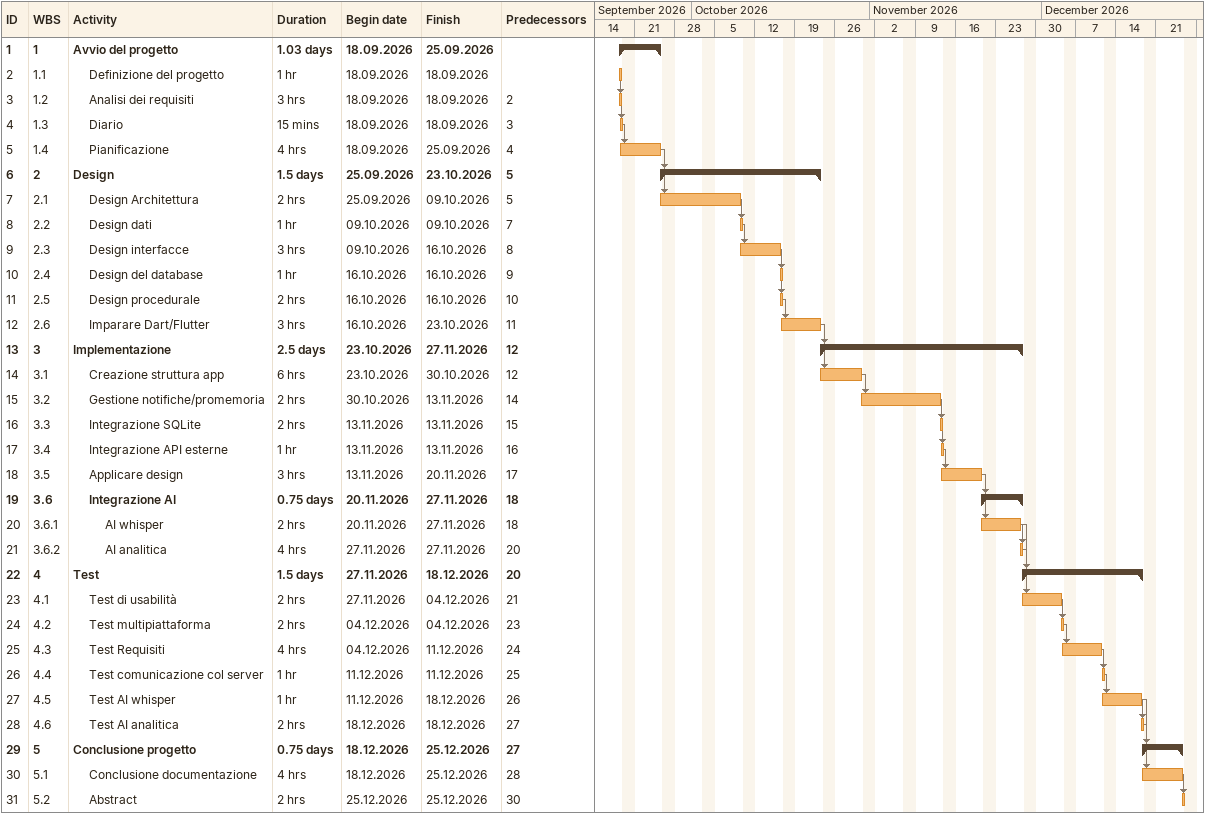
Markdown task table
| ID | WBS | Task | Duration | Start | Finish | Predecessors |
|---|---|---|---|---|---|---|
| 1 | 1 | **Avvio del progetto** | 1.03d | 2026-09-18 | 2026-09-25 |  |
| 2 | 1.1 | Definizione del progetto | 1h | 2026-09-18 | 2026-09-18 |  |
| 3 | 1.2 | Analisi dei requisiti | 3h | 2026-09-18 | 2026-09-18 | 2 |
| 4 | 1.3 | Diario | 15min | 2026-09-18 | 2026-09-18 | 3 |
| 5 | 1.4 | Pianificazione | 4h | 2026-09-18 | 2026-09-25 | 4 |
| 6 | 2 | **Design** | 1.5d | 2026-09-25 | 2026-10-23 | 5 |
| 7 | 2.1 | Design Architettura | 2h | 2026-09-25 | 2026-10-09 | 5 |
| 8 | 2.2 | Design dati | 1h | 2026-10-09 | 2026-10-09 | 7 |
| 9 | 2.3 | Design interfacce | 3h | 2026-10-09 | 2026-10-16 | 8 |
| 10 | 2.4 | Design del database | 1h | 2026-10-16 | 2026-10-16 | 9 |
| 11 | 2.5 | Design procedurale | 2h | 2026-10-16 | 2026-10-16 | 10 |
| 12 | 2.6 | Imparare Dart/Flutter | 3h | 2026-10-16 | 2026-10-23 | 11 |
| 13 | 3 | **Implementazione** | 2.5d | 2026-10-23 | 2026-11-27 | 12 |
| 14 | 3.1 | Creazione struttura app | 6h | 2026-10-23 | 2026-10-30 | 12 |
| 15 | 3.2 | Gestione notifiche/promemoria | 2h | 2026-10-30 | 2026-11-13 | 14 |
| 16 | 3.3 | Integrazione SQLite | 2h | 2026-11-13 | 2026-11-13 | 15 |
| 17 | 3.4 | Integrazione API esterne | 1h | 2026-11-13 | 2026-11-13 | 16 |
| 18 | 3.5 | Applicare design | 3h | 2026-11-13 | 2026-11-20 | 17 |
| 19 | 3.6 | **Integrazione AI** | 0.75d | 2026-11-20 | 2026-11-27 | 18 |
| 20 | 3.6.1 | AI whisper | 2h | 2026-11-20 | 2026-11-27 | 18 |
| 21 | 3.6.2 | AI analitica | 4h | 2026-11-27 | 2026-11-27 | 20 |
| 22 | 4 | **Test** | 1.5d | 2026-11-27 | 2026-12-18 | 20 |
| 23 | 4.1 | Test di usabilità | 2h | 2026-11-27 | 2026-12-04 | 21 |
| 24 | 4.2 | Test multipiattaforma | 2h | 2026-12-04 | 2026-12-04 | 23 |
| 25 | 4.3 | Test Requisiti | 4h | 2026-12-04 | 2026-12-11 | 24 |
| 26 | 4.4 | Test comunicazione col server | 1h | 2026-12-11 | 2026-12-11 | 25 |
| 27 | 4.5 | Test AI whisper | 1h | 2026-12-11 | 2026-12-18 | 26 |
| 28 | 4.6 | Test AI analitica | 2h | 2026-12-18 | 2026-12-18 | 27 |
| 29 | 5 | **Conclusione progetto** | 0.75d | 2026-12-18 | 2026-12-25 | 27 |
| 30 | 5.1 | Conclusione documentazione | 4h | 2026-12-18 | 2026-12-25 | 28 |
| 31 | 5.2 | Abstract | 2h | 2026-12-25 | 2026-12-25 | 30 |
